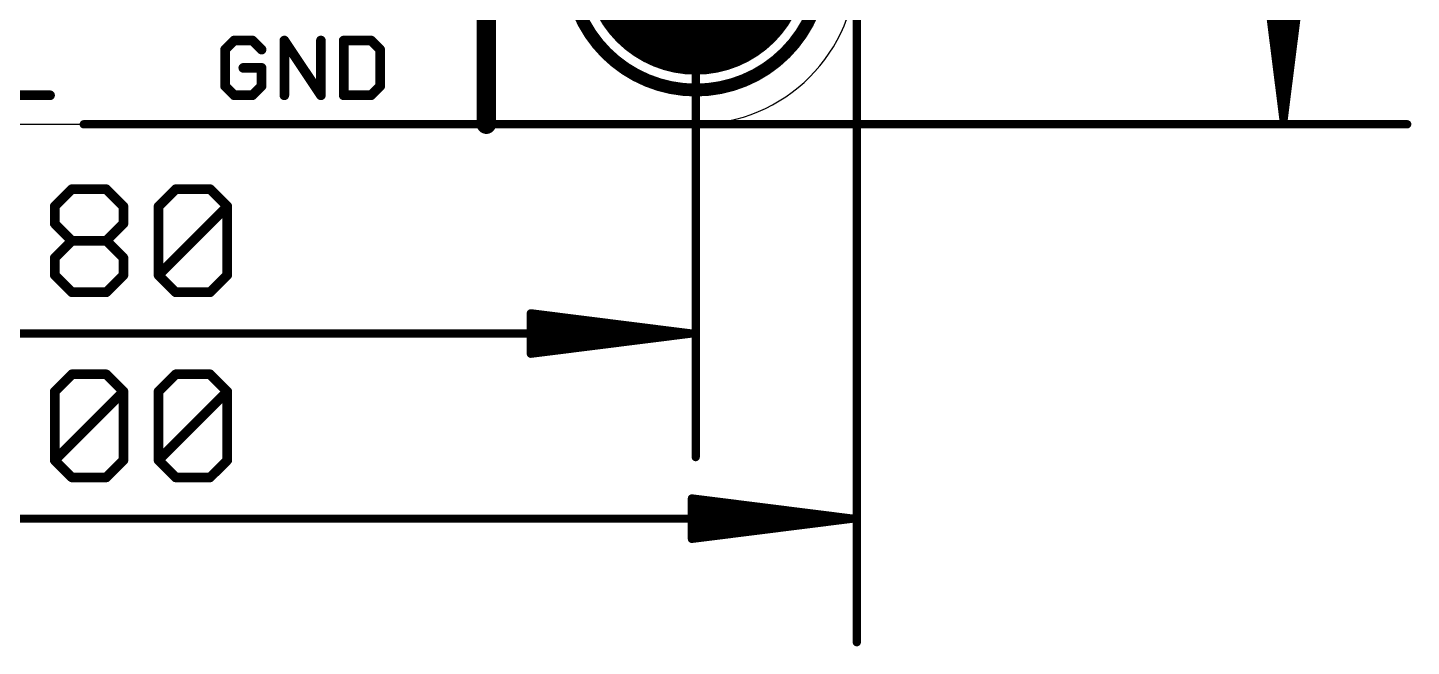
# Model space of a CAD drawing. Extents: x -0.1 to 34.1, y -8.2 to 17.8.
# Drawn here: x 12.32 to 34.15, y -8.24 to 1.52 of the extents above; entities that cross this region are included whole.
import ezdxf

# ---------------------------------------------------------------- set-up
doc = ezdxf.new("R2010")
doc.units = 0
for name, color, linetype in [('17', 110, 'CONTINUOUS'), ('20', 53, 'CONTINUOUS'), ('21', 40, 'CONTINUOUS'), ('47', 253, 'CONTINUOUS')]:
    doc.layers.add(name, color=color, linetype=linetype)

# ---------------------------------------------------------------- blocks, each defined once
blk = doc.blocks.new('ROUNDP')
at = {"const_width": 0.5}
blk.add_lwpolyline([(0, -0.25, 1), (0, 0.25, 1), (0, -0.25)], format="xyb", dxfattribs=at)

msp = doc.modelspace()

# ---------------------------------------------------------------- linework, layer by layer
at = {"layer": '20'}
msp.add_line((2.54, 0), (22.86, 0), dxfattribs=at)
msp.add_arc((22.86, 2.54), 2.54, 270, 0, dxfattribs=at)
at = {"layer": '21'}
for points, const_width in [([(22.86, 0.54, 1), (22.86, 4.54, 1), (22.86, 0.54)], 0.2032), ([(15.581, 1.3596, 1), (15.581, 1.2834)], 0.0762), ([(15.6079, 1.2946, 1), (15.554, 1.3485)], 0.0762), ([(15.896, 1.3485, 1), (15.8421, 1.2946)], 0.0762), ([(15.8691, 1.2834, 1), (15.8691, 1.3596)], 0.0762), ([(16.4041, 1.3427, 1), (16.3407, 1.3004)], 0.0762), ([(16.4105, 1.3215, 1), (16.3343, 1.3215)], 0.0762), ([(16.9868, 1.3215, 1), (16.9106, 1.3215)], 0.0762), ([(17.3461, 1.3215, 1), (17.2699, 1.3215)], 0.0762), ([(17.308, 1.3596, 1), (17.308, 1.2834)], 0.0762), ([(17.7671, 1.3485, 1), (17.7132, 1.2946)], 0.0762), ([(17.7401, 1.2834, 1), (17.7401, 1.3596)], 0.0762), ([(15.475, 1.1775, 1), (15.3988, 1.1775)], 0.0762), ([(15.41, 1.2044, 1), (15.4639, 1.1505)], 0.0762), ([(15.9862, 1.1505, 1), (16.0401, 1.2044)], 0.0762), ([(17.9223, 1.1775, 1), (17.8461, 1.1775)], 0.0762), ([(17.8572, 1.1505, 1), (17.9111, 1.2044)], 0.0762), ([(15.725, 0.9275, 1), (15.725, 0.8513)], 0.0762), ([(16.0512, 0.8894, 1), (15.975, 0.8894)], 0.0762), ([(16.0131, 0.8513, 1), (16.0131, 0.9275)], 0.0762), ([(15.4639, 0.6282, 1), (15.41, 0.5743)], 0.0762), ([(16.0401, 0.5743, 1), (15.9862, 0.6282)], 0.0762), ([(17.9111, 0.5743, 1), (17.8572, 0.6282)], 0.0762), ([(12.6772, 0.4191, 1), (12.6772, 0.4953)], 0.0762), ([(15.3988, 0.6013, 1), (15.475, 0.6013)], 0.0762), ([(15.581, 0.4953, 1), (15.581, 0.4191)], 0.0762), ([(15.554, 0.4303, 1), (15.6079, 0.4841)], 0.0762), ([(15.8421, 0.4841, 1), (15.896, 0.4303)], 0.0762), ([(15.8691, 0.4191, 1), (15.8691, 0.4953)], 0.0762), ([(15.975, 0.6013, 1), (16.0512, 0.6013)], 0.0762), ([(16.3343, 0.4572, 1), (16.4105, 0.4572)], 0.0762), ([(16.9106, 0.4572, 1), (16.9868, 0.4572)], 0.0762), ([(16.917, 0.4361, 1), (16.9804, 0.4783)], 0.0762), ([(17.308, 0.4953, 1), (17.308, 0.4191)], 0.0762), ([(17.2699, 0.4572, 1), (17.3461, 0.4572)], 0.0762), ([(17.7132, 0.4841, 1), (17.7671, 0.4303)], 0.0762), ([(17.7401, 0.4191, 1), (17.7401, 0.4953)], 0.0762), ([(17.8461, 0.6013, 1), (17.9223, 0.6013)], 0.0762), ([(19.4818, 0, 1), (19.6342, 0)], 0.1524)]:
    msp.add_lwpolyline(points, format="xyb", dxfattribs=dict(at, const_width=const_width))
for points, const_width in [([(19.558, 1.905), (19.558, 0)], 0.3048), ([(15.581, 1.3215), (15.4369, 1.1775)], 0.1524), ([(15.8691, 1.3215), (15.581, 1.3215)], 0.1524), ([(16.0131, 1.1775), (15.8691, 1.3215)], 0.1524), ([(16.3724, 0.4572), (16.3724, 1.3215)], 0.1524), ([(16.3724, 1.3215), (16.9487, 0.4572)], 0.1524), ([(16.9487, 0.4572), (16.9487, 1.3215)], 0.1524), ([(17.308, 1.3215), (17.308, 0.4572)], 0.1524), ([(17.7401, 1.3215), (17.308, 1.3215)], 0.1524), ([(17.8842, 1.1775), (17.7401, 1.3215)], 0.1524), ([(15.4369, 1.1775), (15.4369, 0.6013)], 0.1524), ([(17.8842, 0.6013), (17.8842, 1.1775)], 0.1524), ([(16.0131, 0.8894), (15.725, 0.8894)], 0.1524), ([(16.0131, 0.6013), (16.0131, 0.8894)], 0.1524), ([(15.4369, 0.6013), (15.581, 0.4572)], 0.1524), ([(15.8691, 0.4572), (16.0131, 0.6013)], 0.1524), ([(17.7401, 0.4572), (17.8842, 0.6013)], 0.1524), ([(12.101, 0.4572), (12.6772, 0.4572)], 0.1524), ([(15.581, 0.4572), (15.8691, 0.4572)], 0.1524), ([(17.308, 0.4572), (17.7401, 0.4572)], 0.1524)]:
    msp.add_lwpolyline(points, dxfattribs=dict(at, const_width=const_width))
at = {"layer": '47'}
for points, const_width in [([(32.131, 0.065), (32.131, 17.715)], 0.13), ([(25.4, 9.144), (25.4, -8.173)], 0.13), ([(32.131, 0.065), (31.8118, 2.6)], 0.13), ([(32.131, 0.065), (31.871, 2.6)], 0.13), ([(32.131, 0.065), (32.001, 2.6)], 0.13), ([(32.4502, 2.6), (32.131, 0.065)], 0.13), ([(32.261, 2.6), (32.131, 0.065)], 0.13), ([(32.391, 2.6), (32.131, 0.065)], 0.13), ([(22.86, 2.54), (22.86, -5.252)], 0.13), ([(13.208, 0), (34.081, 0)], 0.13), ([(12.7505, -1.2955), (13.0217, -1.0243)], 0.1524), ([(13.0217, -1.0243), (13.564, -1.0243)], 0.1524), ([(13.564, -1.0243), (13.8352, -1.2955)], 0.1524), ([(14.3877, -1.2955), (14.6589, -1.0243)], 0.1524), ([(14.6589, -1.0243), (15.2012, -1.0243)], 0.1524), ([(15.2012, -1.0243), (15.4724, -1.2955)], 0.1524), ([(12.7505, -1.5666), (12.7505, -1.2955)], 0.1524), ([(13.8352, -1.2955), (13.8352, -1.5666)], 0.1524), ([(14.3877, -2.3801), (14.3877, -1.2955)], 0.1524), ([(14.3877, -2.3801), (15.4724, -1.2955)], 0.1524), ([(15.4724, -1.2955), (15.4724, -2.3801)], 0.1524), ([(13.0217, -1.8378), (12.7505, -1.5666)], 0.1524), ([(13.8352, -1.5666), (13.564, -1.8378)], 0.1524), ([(12.7505, -2.109), (13.0217, -1.8378)], 0.1524), ([(13.0217, -1.8378), (13.564, -1.8378)], 0.1524), ([(13.564, -1.8378), (13.8352, -2.109)], 0.1524), ([(12.7505, -2.3801), (12.7505, -2.109)], 0.1524), ([(13.8352, -2.109), (13.8352, -2.3801)], 0.1524), ([(13.0217, -2.6513), (12.7505, -2.3801)], 0.1524), ([(13.8352, -2.3801), (13.564, -2.6513)], 0.1524), ([(14.6589, -2.6513), (14.3877, -2.3801)], 0.1524), ([(15.4724, -2.3801), (15.2012, -2.6513)], 0.1524), ([(13.564, -2.6513), (13.0217, -2.6513)], 0.1524), ([(15.2012, -2.6513), (14.6589, -2.6513)], 0.1524), ([(22.795, -3.302), (20.26, -2.9828)], 0.13), ([(20.26, -2.9828), (20.26, -3.6212)], 0.13), ([(22.795, -3.302), (20.26, -3.042)], 0.13), ([(22.795, -3.302), (2.605, -3.302)], 0.13), ([(22.795, -3.302), (20.26, -3.172)], 0.13), ([(20.26, -3.6212), (22.795, -3.302)], 0.13), ([(20.26, -3.432), (22.795, -3.302)], 0.13), ([(20.26, -3.562), (22.795, -3.302)], 0.13), ([(12.7505, -4.2165), (13.0217, -3.9453)], 0.1524), ([(13.0217, -3.9453), (13.564, -3.9453)], 0.1524), ([(13.564, -3.9453), (13.8352, -4.2165)], 0.1524), ([(14.3877, -4.2165), (14.6589, -3.9453)], 0.1524), ([(14.6589, -3.9453), (15.2012, -3.9453)], 0.1524), ([(15.2012, -3.9453), (15.4724, -4.2165)], 0.1524), ([(12.7505, -5.3011), (12.7505, -4.2165)], 0.1524), ([(12.7505, -5.3011), (13.8352, -4.2165)], 0.1524), ([(13.8352, -4.2165), (13.8352, -5.3011)], 0.1524), ([(14.3877, -5.3011), (14.3877, -4.2165)], 0.1524), ([(14.3877, -5.3011), (15.4724, -4.2165)], 0.1524), ([(15.4724, -4.2165), (15.4724, -5.3011)], 0.1524), ([(13.0217, -5.5723), (12.7505, -5.3011)], 0.1524), ([(13.8352, -5.3011), (13.564, -5.5723)], 0.1524), ([(14.6589, -5.5723), (14.3877, -5.3011)], 0.1524), ([(15.4724, -5.3011), (15.2012, -5.5723)], 0.1524), ([(13.564, -5.5723), (13.0217, -5.5723)], 0.1524), ([(15.2012, -5.5723), (14.6589, -5.5723)], 0.1524), ([(25.335, -6.223), (22.8, -5.9038)], 0.13), ([(22.8, -5.9038), (22.8, -6.5422)], 0.13), ([(25.335, -6.223), (22.8, -5.963)], 0.13), ([(25.335, -6.223), (22.8, -6.093)], 0.13), ([(25.335, -6.223), (0.065, -6.223)], 0.13), ([(22.8, -6.5422), (25.335, -6.223)], 0.13), ([(22.8, -6.353), (25.335, -6.223)], 0.13), ([(22.8, -6.483), (25.335, -6.223)], 0.13)]:
    msp.add_lwpolyline(points, dxfattribs=dict(at, const_width=const_width))
for points, const_width in [([(13.208, 0.0325, 1), (13.208, -0.0325)], 0.065), ([(32.0988, 0.0691, 1), (32.1632, 0.0609)], 0.065), ([(32.0987, 0.0683, 1), (32.1633, 0.0617)], 0.065), ([(32.0985, 0.0633, 1), (32.1635, 0.0667)], 0.065), ([(32.0985, 0.0667, 1), (32.1635, 0.0633)], 0.065), ([(32.0985, 0.065, 1), (32.1635, 0.065)], 0.065), ([(32.0987, 0.0617, 1), (32.1633, 0.0683)], 0.065), ([(32.0988, 0.0609, 1), (32.1632, 0.0691)], 0.065), ([(34.081, -0.0325, 1), (34.081, 0.0325)], 0.065), ([(13.0217, -0.9862, 1), (13.0217, -1.0624)], 0.0762), ([(13.0486, -1.0513, 1), (12.9948, -0.9974)], 0.0762), ([(13.591, -0.9974, 1), (13.5371, -1.0513)], 0.0762), ([(13.564, -1.0624, 1), (13.564, -0.9862)], 0.0762), ([(14.6589, -0.9862, 1), (14.6589, -1.0624)], 0.0762), ([(14.6858, -1.0513, 1), (14.6319, -0.9974)], 0.0762), ([(15.2281, -0.9974, 1), (15.1743, -1.0513)], 0.0762), ([(15.2012, -1.0624, 1), (15.2012, -0.9862)], 0.0762), ([(12.7886, -1.2955, 1), (12.7124, -1.2955)], 0.0762), ([(12.7236, -1.2685, 1), (12.7775, -1.3224)], 0.0762), ([(13.8733, -1.2955, 1), (13.7971, -1.2955)], 0.0762), ([(13.8083, -1.3224, 1), (13.8621, -1.2685)], 0.0762), ([(14.4258, -1.2955, 1), (14.3496, -1.2955)], 0.0762), ([(14.3608, -1.2685, 1), (14.4146, -1.3224)], 0.0762), ([(15.5105, -1.2955, 1), (15.4343, -1.2955)], 0.0762), ([(15.4993, -1.3224, 1), (15.4454, -1.2685)], 0.0762), ([(15.4454, -1.3224, 1), (15.4993, -1.2685)], 0.0762), ([(12.7775, -1.5397, 1), (12.7236, -1.5936)], 0.0762), ([(13.8621, -1.5936, 1), (13.8083, -1.5397)], 0.0762), ([(12.7124, -1.5666, 1), (12.7886, -1.5666)], 0.0762), ([(13.7971, -1.5666, 1), (13.8733, -1.5666)], 0.0762), ([(13.0217, -1.7997, 1), (13.0217, -1.8759)], 0.0762), ([(13.0486, -1.8647, 1), (12.9948, -1.8109)], 0.0762), ([(12.9948, -1.8647, 1), (13.0486, -1.8109)], 0.0762), ([(13.591, -1.8109, 1), (13.5371, -1.8647)], 0.0762), ([(13.5371, -1.8109, 1), (13.591, -1.8647)], 0.0762), ([(13.564, -1.8759, 1), (13.564, -1.7997)], 0.0762), ([(12.7886, -2.109, 1), (12.7124, -2.109)], 0.0762), ([(12.7236, -2.082, 1), (12.7775, -2.1359)], 0.0762), ([(13.8733, -2.109, 1), (13.7971, -2.109)], 0.0762), ([(13.8083, -2.1359, 1), (13.8621, -2.082)], 0.0762), ([(12.7775, -2.3532, 1), (12.7236, -2.4071)], 0.0762), ([(12.7124, -2.3801, 1), (12.7886, -2.3801)], 0.0762), ([(13.7971, -2.3801, 1), (13.8733, -2.3801)], 0.0762), ([(13.8621, -2.4071, 1), (13.8083, -2.3532)], 0.0762), ([(14.4146, -2.3532, 1), (14.3608, -2.4071)], 0.0762), ([(14.3608, -2.3532, 1), (14.4146, -2.4071)], 0.0762), ([(14.3496, -2.3801, 1), (14.4258, -2.3801)], 0.0762), ([(15.4343, -2.3801, 1), (15.5105, -2.3801)], 0.0762), ([(15.4993, -2.4071, 1), (15.4454, -2.3532)], 0.0762), ([(13.0217, -2.6132, 1), (13.0217, -2.6894)], 0.0762), ([(12.9948, -2.6782, 1), (13.0486, -2.6244)], 0.0762), ([(13.5371, -2.6244, 1), (13.591, -2.6782)], 0.0762), ([(13.564, -2.6894, 1), (13.564, -2.6132)], 0.0762), ([(14.6589, -2.6132, 1), (14.6589, -2.6894)], 0.0762), ([(14.6319, -2.6782, 1), (14.6858, -2.6244)], 0.0762), ([(15.1743, -2.6244, 1), (15.2281, -2.6782)], 0.0762), ([(15.2012, -2.6894, 1), (15.2012, -2.6132)], 0.0762), ([(20.2641, -2.9505, 1), (20.2559, -3.015)], 0.065), ([(20.2925, -2.9828, 1), (20.2275, -2.9828)], 0.065), ([(20.2633, -3.0097, 1), (20.2567, -3.0743)], 0.065), ([(20.2617, -3.1395, 1), (20.2583, -3.2045)], 0.065), ([(22.7991, -3.3342, 1), (22.7909, -3.2698)], 0.065), ([(22.7909, -3.3342, 1), (22.7991, -3.2698)], 0.065), ([(22.7983, -3.3343, 1), (22.7917, -3.2697)], 0.065), ([(22.7917, -3.3343, 1), (22.7983, -3.2697)], 0.065), ([(22.7933, -3.3345, 1), (22.7967, -3.2695)], 0.065), ([(22.7967, -3.3345, 1), (22.7933, -3.2695)], 0.065), ([(22.795, -3.3345, 1), (22.795, -3.2695)], 0.065), ([(20.2583, -3.3995, 1), (20.2617, -3.4645)], 0.065), ([(20.2567, -3.5297, 1), (20.2633, -3.5943)], 0.065), ([(20.2559, -3.589, 1), (20.2641, -3.6535)], 0.065), ([(20.2275, -3.6212, 1), (20.2925, -3.6212)], 0.065), ([(13.0217, -3.9072, 1), (13.0217, -3.9834)], 0.0762), ([(13.0486, -3.9723, 1), (12.9948, -3.9184)], 0.0762), ([(13.591, -3.9184, 1), (13.5371, -3.9723)], 0.0762), ([(13.564, -3.9834, 1), (13.564, -3.9072)], 0.0762), ([(14.6589, -3.9072, 1), (14.6589, -3.9834)], 0.0762), ([(14.6858, -3.9723, 1), (14.6319, -3.9184)], 0.0762), ([(15.2281, -3.9184, 1), (15.1743, -3.9723)], 0.0762), ([(15.2012, -3.9834, 1), (15.2012, -3.9072)], 0.0762), ([(12.7886, -4.2165, 1), (12.7124, -4.2165)], 0.0762), ([(13.8733, -4.2165, 1), (13.7971, -4.2165)], 0.0762), ([(13.8621, -4.2434, 1), (13.8083, -4.1895)], 0.0762), ([(14.4258, -4.2165, 1), (14.3496, -4.2165)], 0.0762), ([(15.5105, -4.2165, 1), (15.4343, -4.2165)], 0.0762), ([(15.4993, -4.2434, 1), (15.4454, -4.1895)], 0.0762), ([(12.7236, -4.1895, 1), (12.7775, -4.2434)], 0.0762), ([(13.8083, -4.2434, 1), (13.8621, -4.1895)], 0.0762), ([(14.3608, -4.1895, 1), (14.4146, -4.2434)], 0.0762), ([(15.4454, -4.2434, 1), (15.4993, -4.1895)], 0.0762), ([(12.7775, -5.2742, 1), (12.7236, -5.3281)], 0.0762), ([(12.7236, -5.2742, 1), (12.7775, -5.3281)], 0.0762), ([(13.8621, -5.3281, 1), (13.8083, -5.2742)], 0.0762), ([(14.4146, -5.2742, 1), (14.3608, -5.3281)], 0.0762), ([(14.3608, -5.2742, 1), (14.4146, -5.3281)], 0.0762), ([(15.4993, -5.3281, 1), (15.4454, -5.2742)], 0.0762), ([(22.8275, -5.252, 1), (22.8925, -5.252)], 0.065), ([(12.7124, -5.3011, 1), (12.7886, -5.3011)], 0.0762), ([(13.7971, -5.3011, 1), (13.8733, -5.3011)], 0.0762), ([(14.3496, -5.3011, 1), (14.4258, -5.3011)], 0.0762), ([(15.4343, -5.3011, 1), (15.5105, -5.3011)], 0.0762), ([(13.0217, -5.5342, 1), (13.0217, -5.6104)], 0.0762), ([(12.9948, -5.5992, 1), (13.0486, -5.5454)], 0.0762), ([(13.5371, -5.5454, 1), (13.591, -5.5992)], 0.0762), ([(13.564, -5.6104, 1), (13.564, -5.5342)], 0.0762), ([(14.6589, -5.5342, 1), (14.6589, -5.6104)], 0.0762), ([(14.6319, -5.5992, 1), (14.6858, -5.5454)], 0.0762), ([(15.1743, -5.5454, 1), (15.2281, -5.5992)], 0.0762), ([(15.2012, -5.6104, 1), (15.2012, -5.5342)], 0.0762), ([(22.8041, -5.8715, 1), (22.7959, -5.936)], 0.065), ([(22.8325, -5.9038, 1), (22.7675, -5.9038)], 0.065), ([(22.8033, -5.9307, 1), (22.7967, -5.9953)], 0.065), ([(22.8017, -6.0605, 1), (22.7983, -6.1255)], 0.065), ([(22.7983, -6.3205, 1), (22.8017, -6.3855)], 0.065), ([(25.3391, -6.2552, 1), (25.3309, -6.1908)], 0.065), ([(25.3309, -6.2552, 1), (25.3391, -6.1908)], 0.065), ([(25.3383, -6.2553, 1), (25.3317, -6.1907)], 0.065), ([(25.3317, -6.2553, 1), (25.3383, -6.1907)], 0.065), ([(25.3333, -6.2555, 1), (25.3367, -6.1905)], 0.065), ([(25.3367, -6.2555, 1), (25.3333, -6.1905)], 0.065), ([(25.335, -6.2555, 1), (25.335, -6.1905)], 0.065), ([(22.7967, -6.4507, 1), (22.8033, -6.5153)], 0.065), ([(22.7959, -6.51, 1), (22.8041, -6.5745)], 0.065), ([(22.7675, -6.5422, 1), (22.8325, -6.5422)], 0.065), ([(25.3675, -8.173, 1), (25.4325, -8.173)], 0.065)]:
    msp.add_lwpolyline(points, format="xyb", dxfattribs=dict(at, const_width=const_width))

# ---------------------------------------------------------------- block references
at = {"layer": '17', "xscale": 3.516, "yscale": 3.516}
msp.add_blockref('ROUNDP', (22.86, 2.54), dxfattribs=at)
msp.add_blockref('ROUNDP', (22.86, 2.54), dxfattribs=at)

doc.saveas('drawing.dxf')
